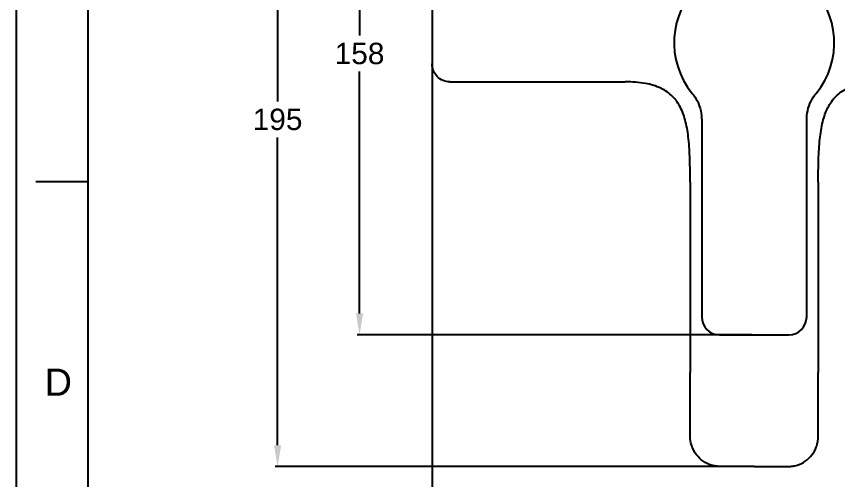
# Model space of a CAD drawing. Header units: millimetres. Extents: x 2881 to 3722, y -1342 to -748.
# Drawn here: x 2880.8 to 3111.7, y -1184.4 to -1054.1 of the extents above; entities that cross this region are included whole.
import ezdxf

# ---------------------------------------------------------------- set-up
doc = ezdxf.new("R2010")
doc.units = ezdxf.units.MM
doc.layers.add('5', color=2, linetype='Continuous', lineweight=9)
doc.layers.add('7_ALL_FEATURES', color=7, linetype='Continuous')
doc.layers.add('FORM', color=7, linetype='Continuous')
doc.styles.get("Standard").update_dxf_attribs({"font": 'arial.ttf'})
doc.dimstyles.new('A4', dxfattribs={"dimtxt": 4, "dimasz": 3.5, "dimexe": 0.7, "dimexo": 0.625, "dimgap": 0.5, "dimtad": 1, "dimdec": 1, "dimdsep": 46, "dimtxsty": 'Standard', "dimcen": 2.5, "dimclrd": 5, "dimclre": 5, "dimclrt": 7, "dimadec": 3, "dimazin": 2, "dimtfac": 1, "dimtdec": 1, "dimtmove": 0, "dimatfit": 3, "dimfxl": 1.25, "dimarcsym": 0})

# ---------------------------------------------------------------- blocks, each defined once
blk = doc.blocks.new('*D26')
at = {"layer": '5', "color": 3, "lineweight": -2, "transparency": 16777216}
for p, q in [((2985.41, -985.64), (2953.42, -985.64)), ((2954.12, -991.64), (2954.12, -1078.01)), ((2954.12, -1174.5), (2954.12, -1088.13)), ((3087.41, -1180.5), (2953.42, -1180.5))]:
    blk.add_line(p, q, dxfattribs=at)
at = {"layer": '5', "color": 3, "transparency": 16777216}
for points in [[(2953.12, -991.64), (2955.12, -991.64), (2954.12, -985.64)], [(2953.12, -1174.5), (2955.12, -1174.5), (2954.12, -1180.5)]]:
    blk.add_solid(points, dxfattribs=at)
at = {"layer": 'DEFPOINTS', "color": 0, "transparency": 16777216}
for p in [(2986.03, -985.64), (2954.12, -1180.5), (3088.03, -1180.5)]:
    blk.add_point(p, dxfattribs=at)
at = {"layer": '5', "color": 4, "transparency": 16777216, "insert": (2954.12, -1083.07), "char_height": 6, "attachment_point": 5}
blk.add_mtext('195', dxfattribs=at)
blk = doc.blocks.new('*D28')
at = {"layer": '5', "color": 3, "lineweight": -2, "transparency": 16777216}
for p, q in [((2985.41, -985.64), (2976.45, -985.64)), ((2977.15, -991.64), (2977.15, -1059.51)), ((2977.15, -1137.5), (2977.15, -1069.63)), ((3087.41, -1143.5), (2976.45, -1143.5))]:
    blk.add_line(p, q, dxfattribs=at)
at = {"layer": '5', "color": 3, "transparency": 16777216}
for points in [[(2976.15, -991.64), (2978.15, -991.64), (2977.15, -985.64)], [(2976.15, -1137.5), (2978.15, -1137.5), (2977.15, -1143.5)]]:
    blk.add_solid(points, dxfattribs=at)
at = {"layer": 'DEFPOINTS', "color": 0, "transparency": 16777216}
for p in [(2977.15, -985.64), (2986.03, -985.64), (3088.03, -1143.5)]:
    blk.add_point(p, dxfattribs=at)
at = {"layer": '5', "color": 4, "transparency": 16777216, "insert": (2977.15, -1064.57), "char_height": 6, "attachment_point": 5}
blk.add_mtext('158', dxfattribs=at)
blk = doc.blocks.new('*D29')
at = {"layer": '5', "color": 3, "lineweight": -2, "transparency": 16777216}
for p, q in [((2997.53, -1057.11), (2997.53, -1213.33)), ((3178.53, -1057.11), (3178.53, -1213.33)), ((3003.53, -1212.63), (3080.27, -1212.63)), ((3172.53, -1212.63), (3095.8, -1212.63))]:
    blk.add_line(p, q, dxfattribs=at)
at = {"layer": '5', "color": 3, "transparency": 16777216}
for points in [[(3003.53, -1211.63), (3003.53, -1213.63), (2997.53, -1212.63)], [(3172.53, -1211.63), (3172.53, -1213.63), (3178.53, -1212.63)]]:
    blk.add_solid(points, dxfattribs=at)
at = {"layer": 'DEFPOINTS', "color": 0, "transparency": 16777216}
for p in [(2997.53, -1056.49), (3178.53, -1056.49), (3178.53, -1212.63)]:
    blk.add_point(p, dxfattribs=at)
at = {"layer": '5', "color": 4, "transparency": 16777216, "insert": (3088.03, -1212.63), "char_height": 6, "attachment_point": 5}
blk.add_mtext('181', dxfattribs=at)

msp = doc.modelspace()

# ---------------------------------------------------------------- linework, layer by layer
at = {"color": 7, "linetype": 'Continuous'}
for p, q in [((2997.53, -1045.5), (2997.53, -1067.48)), ((3002.53, -1072.5), (3051.81, -1072.5)), ((3070.03, -1100.69), (3070.03, -1154.06)), ((3106.03, -1100.7), (3106.03, -1154.06))]:
    msp.add_line(p, q, dxfattribs=at)
for points, knots in [([(3002.53, -1072.5), (3001.88, -1072.5), (3000.56, -1072.24), (2998.9, -1071.12), (2997.79, -1069.45), (2997.53, -1068.13), (2997.53, -1067.48)], [0, 0, 0, 0, 0.249971, 0.49998, 0.749999, 1, 1, 1, 1]), ([(3070.03, -1100.69), (3070.03, -1098.53), (3070.01, -1094.47), (3069.7, -1088.79), (3068.95, -1083.89), (3067.55, -1079.74), (3065.22, -1076.39), (3061.75, -1074.01), (3057.15, -1072.7), (3053.71, -1072.5), (3051.81, -1072.5)], [0, 0, 0, 0, 0.164732, 0.309039, 0.433696, 0.541565, 0.639455, 0.739257, 0.855314, 1, 1, 1, 1]), ([(3106.03, -1100.7), (3106.03, -1098.54), (3106.06, -1094.48), (3106.37, -1088.8), (3107.12, -1083.9), (3108.51, -1079.76), (3110.83, -1076.4), (3114.29, -1074.02), (3118.88, -1072.71), (3122.31, -1072.5), (3124.21, -1072.5)], [0, 0, 0, 0, 0.164795, 0.309177, 0.433914, 0.541858, 0.63979, 0.739566, 0.85551, 1, 1, 1, 1]), ([(3088.03, -1180.5), (3087.18, -1180.5), (3085.48, -1180.5), (3083.36, -1180.5), (3081.66, -1180.5), (3080.38, -1180.5), (3079.11, -1180.5), (3077.83, -1180.5), (3076.57, -1180.3), (3074.95, -1179.79), (3073.09, -1178.7), (3071.64, -1177.1), (3070.81, -1175.62), (3070.35, -1174.43), (3070.08, -1173.18), (3070.02, -1171.9), (3070.04, -1170.63), (3070.03, -1169.35), (3070.03, -1168.08), (3070.03, -1166.38), (3070.03, -1163.4), (3070.03, -1159.15), (3070.03, -1155.76), (3070.03, -1154.06)], [0, 0, 0, 0, 0.062541, 0.125081, 0.156352, 0.187622, 0.218895, 0.250144, 0.281378, 0.312655, 0.374936, 0.437259, 0.468483, 0.499725, 0.530971, 0.562216, 0.593483, 0.624756, 0.656027, 0.687296, 0.749837, 0.874918, 1, 1, 1, 1]), ([(3088.03, -1180.5), (3088.88, -1180.5), (3090.58, -1180.5), (3092.71, -1180.5), (3094.41, -1180.5), (3095.68, -1180.5), (3096.96, -1180.5), (3098.23, -1180.5), (3099.5, -1180.3), (3101.12, -1179.79), (3102.97, -1178.7), (3104.42, -1177.1), (3105.25, -1175.62), (3105.71, -1174.43), (3105.99, -1173.18), (3106.05, -1171.9), (3106.03, -1170.63), (3106.03, -1169.35), (3106.03, -1168.08), (3106.03, -1166.38), (3106.03, -1163.4), (3106.03, -1159.15), (3106.03, -1155.76), (3106.03, -1154.06)], [0, 0, 0, 0, 0.062541, 0.125081, 0.156352, 0.187622, 0.218895, 0.250144, 0.281378, 0.312655, 0.374936, 0.437259, 0.468483, 0.499725, 0.530971, 0.562216, 0.593483, 0.624756, 0.656027, 0.687296, 0.749837, 0.874918, 1, 1, 1, 1])]:
    msp.add_open_spline(points, degree=3, knots=knots, dxfattribs=at)
at = {"layer": '7_ALL_FEATURES', "color": 7, "linetype": 'Continuous'}
for p, q in [((3070.63, -1075.76), (3070.64, -1075.77)), ((3105.11, -1076.17), (3105.43, -1075.77)), ((3105.43, -1075.77), (3105.44, -1075.76)), ((3073.27, -1082.67), (3073.28, -1083.18)), ((3073.28, -1083.18), (3073.28, -1138.5)), ((3102.78, -1138.5), (3102.78, -1083.19)), ((3078.28, -1143.5), (3097.78, -1143.5))]:
    msp.add_line(p, q, dxfattribs=at)
for points in [[(3070.64, -1075.77), (3070.94, -1076.16), (3071.35, -1076.73), (3071.72, -1077.33), (3072.06, -1077.95), (3072.35, -1078.59), (3072.61, -1079.24), (3072.83, -1079.91), (3073, -1080.59), (3073.13, -1081.27), (3073.22, -1081.97), (3073.27, -1082.67)], [(3102.78, -1083.19), (3102.79, -1082.68), (3102.84, -1081.98), (3102.93, -1081.29), (3103.06, -1080.6), (3103.23, -1079.92), (3103.45, -1079.25), (3103.7, -1078.6), (3104, -1077.96), (3104.33, -1077.34), (3104.71, -1076.75), (3105.11, -1076.17)]]:
    msp.add_lwpolyline(points, dxfattribs=at)
for centre, radius, start, end in [((3088.03, -1061.5), 22.5, 320.6345, 219.3249), ((3078.28, -1138.5), 5, 180, 270), ((3097.78, -1138.5), 5, 270, 0)]:
    msp.add_arc(centre, radius, start, end, dxfattribs=at)
at = {"layer": 'FORM', "color": 7, "linetype": 'Continuous'}
for p, q in [((2880.75, -1342.46), (2880.75, -747.76)), ((2900.78, -767.78), (2900.78, -1322.44)), ((2900.78, -1100.58), (2886.22, -1100.58))]:
    msp.add_line(p, q, dxfattribs=at)

# ---------------------------------------------------------------- texts
at = {"layer": 'FORM', "insert": (2892.51, -1156.81), "char_height": 7.63, "attachment_point": 5}
msp.add_mtext_dynamic_manual_height_columns('D', width=10.0119, gutter_width=12.51, heights=[0], dxfattribs=at)

# ---------------------------------------------------------------- dimensions: what is measured, and where the dimension line sits
at = {"layer": '5'}
for base, p1, p2, text, picture, middle in [((2954.12, -1180.5), (2986.03, -985.64), (3088.03, -1180.5), '195', '*D26', (2954.12, -1083.07)), ((2977.15, -985.64), (3088.03, -1143.5), (2986.03, -985.64), '158', '*D28', (2977.15, -1064.57))]:
    dim = msp.add_linear_dim(base=base, p1=p1, p2=p2, angle=90, text=text, dimstyle='A4', override={"dimtxt": 6, "dimasz": 6, "dimgap": 2, "dimtad": 0, "dimtih": 1, "dimclrd": 3, "dimclre": 3, "dimclrt": 4}, dxfattribs=at)
    dim.commit()
    dim.dimension.update_dxf_attribs({"geometry": picture, "text_midpoint": middle})
dim = msp.add_linear_dim(base=(3178.53, -1212.63), p1=(2997.53, -1056.49), p2=(3178.53, -1056.49), dimstyle='A4', override={"dimtxt": 6, "dimasz": 6, "dimgap": 2, "dimtad": 0, "dimtih": 1, "dimclrd": 3, "dimclre": 3, "dimclrt": 4}, dxfattribs=at)
dim.commit()
dim.dimension.update_dxf_attribs({"geometry": '*D29', "text_midpoint": (3088.03, -1212.63)})

doc.saveas('drawing.dxf')
